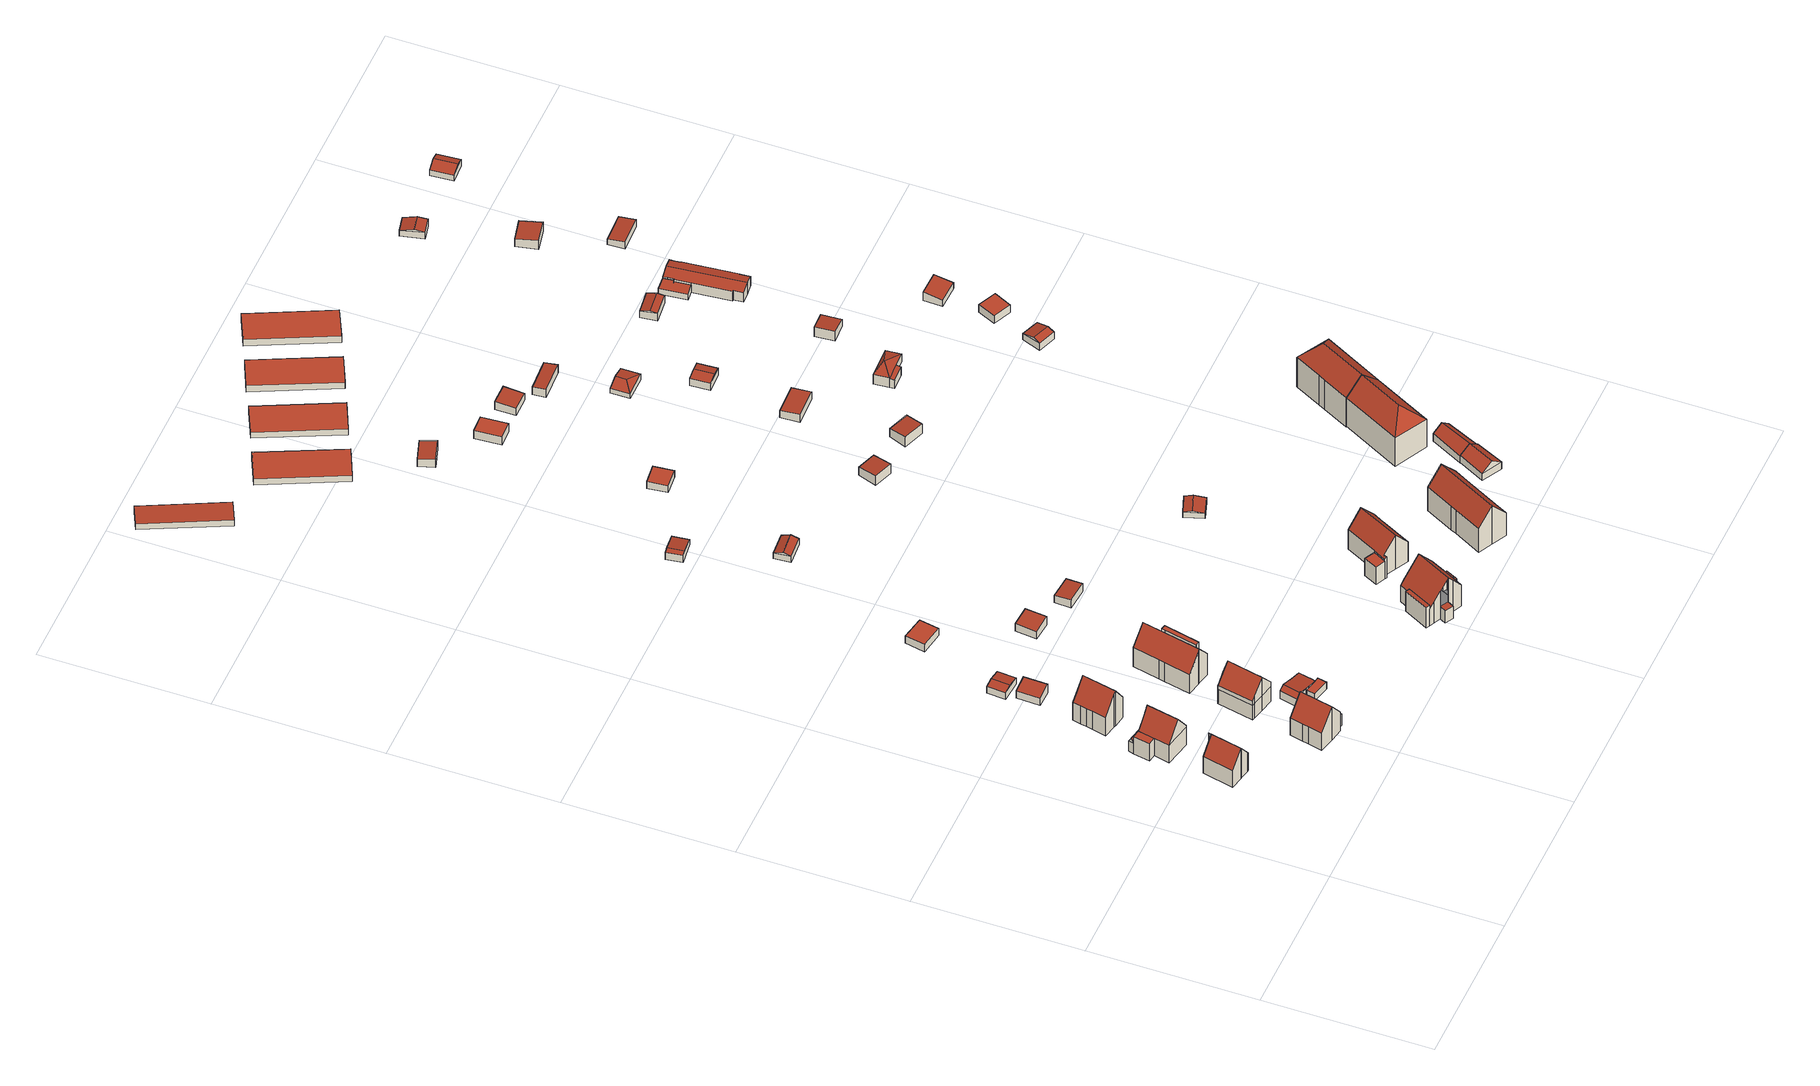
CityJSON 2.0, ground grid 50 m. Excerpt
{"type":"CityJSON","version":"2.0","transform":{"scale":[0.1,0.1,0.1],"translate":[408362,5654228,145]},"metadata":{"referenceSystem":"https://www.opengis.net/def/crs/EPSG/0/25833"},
"CityObjects":{
"building1":{"type":"Building","attributes":{"Dachtyp_tdc":"tdcGableRoof","Gemeindeschluessel":14612000,"Dachneigung":53.16,"QualitaetDacherkennung":75,"Geometrietyp2DReferenz":"3000","measuredHeight":11.4,"function":"31001_9998","roofType":"3100"},"geometry":[{"type":"Solid","lod":"2","boundaries":[[[[0,1,2,3]],[[1,4,5,2]],[[4,6,7,5]],[[6,8,9,7]],[[8,10,11,9]],[[10,12,13,11]],[[12,14,15,13]],[[14,16,17,15]],[[16,18,19,17]],[[18,20,21,19]],[[20,0,3,21]],[[16,14,12,10,8,6,4,1,0]],[[0,20,18,16]],[[3,2,5,7,9,11,13,15,17,19,21]]]],"semantics":{"surfaces":[{"type":"WallSurface"},{"type":"RoofSurface"},{"type":"GroundSurface"}],"values":[[0,0,0,0,0,0,0,0,0,0,0,1,1,2]]}}]},
"building2":{"type":"Building","attributes":{"Gemeindeschluessel":14612000,"Geometrietyp2DReferenz":"3000","function":"31001_9998","roofType":"9999"},"children":["building2-1","building2-2","building2-3"]},
"building2-1":{"type":"BuildingPart","attributes":{"Dachtyp_tdc":"tdcPolyFlatRoof","Dachneigung":0,"QualitaetDacherkennung":73,"Geometrietyp2DReferenz":"3000","measuredHeight":6.47,"roofType":"1000"},"parents":["building2"],"geometry":[{"type":"MultiSurface","lod":"2","boundaries":[[[22,23,24,25]],[[23,26,27,28,24]],[[29,26,23,22]],[[25,24,28,30]]],"semantics":{"surfaces":[{"type":"WallSurface"},{"type":"RoofSurface"},{"type":"GroundSurface"}],"values":[0,0,1,2]}}]},
"building2-2":{"type":"BuildingPart","attributes":{"Dachtyp_tdc":"tdcFreeFormRoof","Dachneigung":55.45,"QualitaetDacherkennung":20,"Geometrietyp2DReferenz":"3000","measuredHeight":5.14,"roofType":"5000"},"parents":["building2"],"geometry":[{"type":"MultiSurface","lod":"2","boundaries":[[[27,31,32,28]],[[31,33,34,32]],[[33,35,36,34]],[[37,35,33]],[[38,37,33,31]],[[38,31,27]],[[37,38,27,39,35]],[[28,32,34,36,30]]],"semantics":{"surfaces":[{"type":"WallSurface"},{"type":"RoofSurface"},{"type":"GroundSurface"}],"values":[0,0,0,1,1,0,1,2]}}]},
"building2-3":{"type":"BuildingPart","attributes":{"Dachtyp_tdc":"tdcGableRoof","Dachneigung":55.81,"QualitaetDacherkennung":71,"Geometrietyp2DReferenz":"3000","measuredHeight":12.69,"roofType":"3100"},"parents":["building2"],"geometry":[{"type":"MultiSurface","lod":"2","boundaries":[[[40,36,35]],[[40,41,42,36]],[[41,43,44,42]],[[43,45,46,44]],[[45,47,22,25,46]],[[47,45,48,49,50,51]],[[52,49,48,53]],[[41,52,53,43]],[[43,53,48,45]],[[40,50,49,52,41]],[[51,50,40]],[[25,30,36,42,44,46]]],"semantics":{"surfaces":[{"type":"WallSurface"},{"type":"RoofSurface"},{"type":"GroundSurface"}],"values":[0,0,0,0,0,1,1,0,0,0,0,2]}}]},
"building3":{"type":"Building","attributes":{"Gemeindeschluessel":14612000,"Geometrietyp2DReferenz":"3000","function":"31001_9998","roofType":"9999"},"children":["building3-1","building3-2"]},
"building3-1":{"type":"BuildingPart","attributes":{"Dachtyp_tdc":"tdcGableRoof","Dachneigung":52.22,"QualitaetDacherkennung":61,"Geometrietyp2DReferenz":"3000","measuredHeight":12.46,"roofType":"3100"},"parents":["building3"],"geometry":[{"type":"MultiSurface","lod":"2","boundaries":[[[54,55,56,57]],[[55,58,59,56]],[[58,60,61,59]],[[60,62,63,61]],[[62,64,63]],[[65,66,67,68,69]],[[66,70,71,67]],[[70,72,73,71]],[[72,74,75,73]],[[74,54,57,75]],[[70,66,65,62,60,58]],[[58,55,54,74,72,70]],[[57,56,59,61,63,68,67,71,73,75]]],"semantics":{"surfaces":[{"type":"WallSurface"},{"type":"RoofSurface"},{"type":"GroundSurface"}],"values":[0,0,0,0,0,0,0,0,0,0,1,1,2]}}]},
"building3-2":{"type":"BuildingPart","attributes":{"Dachtyp_tdc":"tdcPolyFlatRoof","Dachneigung":0,"QualitaetDacherkennung":56,"Geometrietyp2DReferenz":"3000","measuredHeight":4.29,"roofType":"1000"},"parents":["building3"],"geometry":[{"type":"MultiSurface","lod":"2","boundaries":[[[64,76,77,63]],[[76,78,79,77]],[[78,69,68,79]],[[69,78,76,64]],[[63,77,79,68]]],"semantics":{"surfaces":[{"type":"WallSurface"},{"type":"RoofSurface"},{"type":"GroundSurface"}],"values":[0,0,0,1,2]}}]},
"building4":{"type":"Building","attributes":{"Dachtyp_tdc":"tdcGableRoof","Gemeindeschluessel":14612000,"Dachneigung":54.8,"QualitaetDacherkennung":75,"Geometrietyp2DReferenz":"3000","measuredHeight":13.1,"function":"31001_9998","roofType":"3100"},"geometry":[{"type":"Solid","lod":"2","boundaries":[[[[80,81,82,83]],[[81,84,85,82]],[[84,86,87,85]],[[86,88,89,87]],[[88,90,91,89]],[[90,92,93,91]],[[92,94,95,93]],[[94,96,97,95]],[[96,98,99,97]],[[98,100,101,99]],[[100,102,103,101]],[[102,104,105,103]],[[104,80,83,105]],[[100,98,96,94,92,90,88,86,84,81]],[[81,80,104,102,100]],[[83,82,85,87,89,91,93,95,97,99,101,103,105]]]],"semantics":{"surfaces":[{"type":"WallSurface"},{"type":"RoofSurface"},{"type":"GroundSurface"}],"values":[[0,0,0,0,0,0,0,0,0,0,0,0,0,1,1,2]]}}]},
"building5":{"type":"Building","attributes":{"Dachtyp_tdc":"tdcPolyFlatRoof","Gemeindeschluessel":14612000,"Dachneigung":9.89,"QualitaetDacherkennung":87,"Geometrietyp2DReferenz":"3000","measuredHeight":3.48,"function":"31001_9998","roofType":"2100"},"geometry":[{"type":"Solid","lod":"2","boundaries":[[[[106,107,108,109]],[[107,110,111,108]],[[110,112,113,111]],[[112,106,109,113]],[[112,110,107,106]],[[109,108,111,113]]]],"semantics":{"surfaces":[{"type":"WallSurface"},{"type":"RoofSurface"},{"type":"GroundSurface"}],"values":[[0,0,0,0,1,2]]}}]},
"building6":{"type":"Building","attributes":{"Dachtyp_tdc":"tdcFreeFormRoof","Gemeindeschluessel":14612000,"Dachneigung":50.8,"QualitaetDacherkennung":67,"Geometrietyp2DReferenz":"3000","measuredHeight":12.26,"function":"31001_9998","roofType":"5000"},"geometry":[{"type":"Solid","lod":"2","boundaries":[[[[114,115,116,117]],[[117,116,118]],[[119,120,121]],[[121,120,122,123]],[[123,122,124,125]],[[125,124,126,127,128]],[[129,130,115,114]],[[131,132,133,130,129]],[[128,127,134,135]],[[135,134,136,137]],[[137,136,138,139]],[[139,138,140,141]],[[141,140,132,131]],[[142,143,144,145,146,147,148,149,150,151,152,153,154,155]],[[115,130,133,126,124,122,120,119,118,116]],[[139,141,143,142]],[[141,131,144,143]],[[131,129,145,144]],[[129,114,146,145]],[[114,117,147,146]],[[117,118,148,147]],[[118,119,149,148]],[[119,121,150,149]],[[121,123,151,150]],[[123,125,152,151]],[[125,128,153,152]],[[128,135,154,153]],[[135,137,155,154]],[[137,139,142,155]],[[132,140,138,136,134,127,126,133]]]],"semantics":{"surfaces":[{"type":"WallSurface"},{"type":"GroundSurface"},{"type":"RoofSurface"}],"values":[[0,0,0,0,0,0,0,0,0,0,0,0,0,1,2,0,0,0,0,0,0,0,0,0,0,0,0,0,0,2]]}}]},
"building7":{"type":"Building","attributes":{"Dachtyp_tdc":"tdcGableRoof","Gemeindeschluessel":14612000,"Dachneigung":10.01,"QualitaetDacherkennung":85,"Geometrietyp2DReferenz":"3000","measuredHeight":2.98,"function":"31001_9998","roofType":"3100"},"geometry":[{"type":"Solid","lod":"2","boundaries":[[[[156,157,158,159]],[[157,160,161,158]],[[160,162,163,161]],[[162,156,159,163]],[[160,157,164]],[[156,162,165]],[[157,156,165,164]],[[162,160,164,165]],[[159,158,161,163]]]],"semantics":{"surfaces":[{"type":"WallSurface"},{"type":"RoofSurface"},{"type":"GroundSurface"}],"values":[[0,0,0,0,0,0,1,1,2]]}}]},
"building8":{"type":"Building","attributes":{"Dachtyp_tdc":"tdcFreeFormRoof","Gemeindeschluessel":14612000,"Dachneigung":12.42,"QualitaetDacherkennung":47,"Geometrietyp2DReferenz":"3000","measuredHeight":3.88,"function":"31001_9998","roofType":"5000"},"geometry":[{"type":"Solid","lod":"2","boundaries":[[[[166,167,168,169]],[[167,170,171,168]],[[170,172,173,171]],[[172,174,175,173]],[[174,176,177,175]],[[176,178,179,177]],[[178,180,181,179]],[[180,182,183,181]],[[182,166,169,183]],[[184,185,167,166]],[[176,174,172,170,185,184,182,180,178]],[[170,167,185]],[[166,182,184]],[[169,168,171,173,175,177,179,181,183]]]],"semantics":{"surfaces":[{"type":"WallSurface"},{"type":"RoofSurface"},{"type":"GroundSurface"}],"values":[[0,0,0,0,0,0,0,0,0,1,1,0,0,2]]}}]},
"building9":{"type":"Building","attributes":{"Dachtyp_tdc":"tdcPolyFlatRoof","Gemeindeschluessel":14612000,"Dachneigung":0,"QualitaetDacherkennung":75,"Geometrietyp2DReferenz":"3000","measuredHeight":2.58,"function":"31001_9998","roofType":"1000"},"geometry":[{"type":"Solid","lod":"2","boundaries":[[[[186,187,188,189]],[[187,190,191,188]],[[190,192,193,191]],[[192,194,195,193]],[[194,196,197,195]],[[196,186,189,197]],[[196,194,192,190,187,186]],[[189,188,191,193,195,197]]]],"semantics":{"surfaces":[{"type":"WallSurface"},{"type":"RoofSurface"},{"type":"GroundSurface"}],"values":[[0,0,0,0,0,0,1,2]]}}]},
"building10":{"type":"Building","attributes":{"Gemeindeschluessel":14612000,"Geometrietyp2DReferenz":"3000","function":"31001_9998","roofType":"9999"},"children":["building10-1","building10-2"]},
"building10-1":{"type":"BuildingPart","attributes":{"Dachtyp_tdc":"tdcGableRoof","Dachneigung":51.03,"QualitaetDacherkennung":77,"Geometrietyp2DReferenz":"3000","measuredHeight":12.78,"roofType":"3100"},"parents":["building10"],"geometry":[{"type":"MultiSurface","lod":"2","boundaries":[[[198,199,200,201]],[[199,202,203,200]],[[202,204,205,203]],[[204,206,207,205]],[[206,208,209,207]],[[208,210,211,209]],[[212,213,214,215]],[[213,216,217,214]],[[216,218,219,217]],[[218,220,221,219]],[[220,222,223,221]],[[222,198,201,223]],[[218,216,213,212,210,208,206]],[[206,204,202,199,198,222,220,218]],[[201,200,203,205,207,209,211,215,214,217,219,221,223]]],"semantics":{"surfaces":[{"type":"WallSurface"},{"type":"RoofSurface"},{"type":"GroundSurface"}],"values":[0,0,0,0,0,0,0,0,0,0,0,0,1,1,2]}}]},
"building10-2":{"type":"BuildingPart","attributes":{"Dachtyp_tdc":"tdcPolyFlatRoof","Dachneigung":0,"QualitaetDacherkennung":28,"Geometrietyp2DReferenz":"3000","measuredHeight":9.3,"roofType":"1000"},"parents":["building10"],"geometry":[{"type":"MultiSurface","lod":"2","boundaries":[[[224,225,226,211,210]],[[225,227,228,226]],[[227,229,214,228]],[[229,230,212,215,214]],[[230,229,227,225,224]],[[211,226,228,214,215]]],"semantics":{"surfaces":[{"type":"WallSurface"},{"type":"RoofSurface"},{"type":"GroundSurface"}],"values":[0,0,0,0,1,2]}}]},
"building11":{"type":"Building","attributes":{"Dachtyp_tdc":"tdcPolyFlatRoof","Gemeindeschluessel":14612000,"Dachneigung":0,"QualitaetDacherkennung":87,"Geometrietyp2DReferenz":"3000","measuredHeight":2.69,"function":"31001_9998","roofType":"1000"},"geometry":[{"type":"Solid","lod":"2","boundaries":[[[[231,232,233,234]],[[232,235,236,233]],[[235,237,238,236]],[[237,231,234,238]],[[237,235,232,231]],[[234,233,236,238]]]],"semantics":{"surfaces":[{"type":"WallSurface"},{"type":"RoofSurface"},{"type":"GroundSurface"}],"values":[[0,0,0,0,1,2]]}}]},
"building12":{"type":"Building","attributes":{"Dachtyp_tdc":"tdcPolyFlatRoof","Gemeindeschluessel":14612000,"Dachneigung":5.08,"QualitaetDacherkennung":70,"Geometrietyp2DReferenz":"3000","measuredHeight":3.21,"function":"31001_9998","roofType":"2100"},"geometry":[{"type":"Solid","lod":"2","boundaries":[[[[239,240,241,242]],[[240,243,244,241]],[[243,245,246,244]],[[245,239,242,246]],[[245,243,240,239]],[[242,241,244,246]]]],"semantics":{"surfaces":[{"type":"WallSurface"},{"type":"RoofSurface"},{"type":"GroundSurface"}],"values":[[0,0,0,0,1,2]]}}]},
"building13":{"type":"Building","attributes":{"Dachtyp_tdc":"tdcPolyFlatRoof","Gemeindeschluessel":14612000,"Dachneigung":5.91,"QualitaetDacherkennung":81,"Geometrietyp2DReferenz":"3000","measuredHeight":3.12,"function":"31001_9998","roofType":"2100"},"geometry":[{"type":"Solid","lod":"2","boundaries":[[[[247,248,249,250]],[[248,251,252,249]],[[251,253,254,252]],[[253,247,250,254]],[[253,251,248,247]],[[250,249,252,254]]]],"semantics":{"surfaces":[{"type":"WallSurface"},{"type":"RoofSurface"},{"type":"GroundSurface"}],"values":[[0,0,0,0,1,2]]}}]},
"building14":{"type":"Building","attributes":{"Gemeindeschluessel":14612000,"Geometrietyp2DReferenz":"3000","function":"31001_9998","roofType":"9999"},"children":["building14-1","building14-2","building14-3","building14-4"]},
"building14-1":{"type":"BuildingPart","attributes":{"Dachtyp_tdc":"tdcGableRoof","Dachneigung":49.79,"QualitaetDacherkennung":62,"Geometrietyp2DReferenz":"3000","measuredHeight":13.65,"roofType":"3100"},"parents":["building14"],"geometry":[{"type":"MultiSurface","lod":"2","boundaries":[[[255,256,257,258,259,260,261,262,263]],[[264,265,266,267,268,269,270,271,272,273,274,275,276,277]],[[260,259,264,278]],[[259,258,265,264]],[[258,257,266,265]],[[257,256,267,266]],[[256,255,279,268,267]],[[280,269,281]],[[280,282,270,269]],[[282,283,271,270]],[[284,285,273,272]],[[285,286,274,273]],[[286,263,275,274]],[[263,262,276,275]],[[262,261,287,277,276]],[[263,286,285,284,283,282,280,255]]],"semantics":{"surfaces":[{"type":"RoofSurface"},{"type":"GroundSurface"},{"type":"WallSurface"}],"values":[0,1,2,2,2,2,2,2,2,2,2,2,2,2,2,0]}}]},
"building14-2":{"type":"BuildingPart","attributes":{"Dachtyp_tdc":"tdcFreeFormRoof","Dachneigung":56.9,"QualitaetDacherkennung":8,"Geometrietyp2DReferenz":"3000","measuredHeight":7.83,"roofType":"5000"},"parents":["building14"],"geometry":[{"type":"MultiSurface","lod":"2","boundaries":[[[288,289,290,291]],[[289,292,293,290]],[[292,278,264,293]],[[287,288,291,277]],[[294,278,292]],[[292,289,288,295,294]],[[295,288,287]],[[294,295,287,278]],[[291,290,293,264,277]]],"semantics":{"surfaces":[{"type":"WallSurface"},{"type":"RoofSurface"},{"type":"GroundSurface"}],"values":[0,0,0,0,1,1,1,1,2]}}]},
"building14-3":{"type":"BuildingPart","attributes":{"Dachtyp_tdc":"tdcPolyFlatRoof","Dachneigung":5.19,"QualitaetDacherkennung":35,"Geometrietyp2DReferenz":"3000","measuredHeight":4.73,"roofType":"2100"},"parents":["building14"],"geometry":[{"type":"MultiSurface","lod":"2","boundaries":[[[296,279,268,267]],[[279,297,298,268]],[[297,299,300,298]],[[299,301,302,300]],[[301,281,269,302]],[[301,299,297,279,296,279,281]],[[269,268,267,268,298,300,302]]],"semantics":{"surfaces":[{"type":"WallSurface"},{"type":"RoofSurface"},{"type":"GroundSurface"}],"values":[0,0,0,0,0,1,2]}}]},
"building14-4":{"type":"BuildingPart","attributes":{"Dachtyp_tdc":"tdcPolyFlatRoof","Dachneigung":3.97,"QualitaetDacherkennung":47,"Geometrietyp2DReferenz":"3000","measuredHeight":7.59,"roofType":"2100"},"parents":["building14"],"geometry":[{"type":"MultiSurface","lod":"2","boundaries":[[[303,304,284,272,305]],[[306,307,308,271,283]],[[307,303,305,308]],[[307,306,304,303]],[[305,272,271,308]]],"semantics":{"surfaces":[{"type":"WallSurface"},{"type":"RoofSurface"},{"type":"GroundSurface"}],"values":[0,0,0,1,2]}}]},
"building15":{"type":"Building","attributes":{"Dachtyp_tdc":"tdcGableRoof","Gemeindeschluessel":14612000,"Dachneigung":10,"QualitaetDacherkennung":83,"Geometrietyp2DReferenz":"3000","measuredHeight":2.78,"function":"31001_9998","roofType":"3100"},"geometry":[{"type":"Solid","lod":"2","boundaries":[[[[309,310,311,312]],[[310,313,314,311]],[[313,315,316,314]],[[315,309,312,316]],[[313,310,317]],[[309,315,318]],[[310,309,318,317]],[[315,313,317,318]],[[312,311,314,316]]]],"semantics":{"surfaces":[{"type":"WallSurface"},{"type":"RoofSurface"},{"type":"GroundSurface"}],"values":[[0,0,0,0,0,0,1,1,2]]}}]},
"building16":{"type":"Building","attributes":{"Dachtyp_tdc":"tdcGableRoof","Gemeindeschluessel":14612000,"Dachneigung":18.9,"QualitaetDacherkennung":90,"Geometrietyp2DReferenz":"3000","measuredHeight":3.04,"function":"31001_9998","roofType":"3100"},"geometry":[{"type":"Solid","lod":"2","boundaries":[[[[319,320,321,322]],[[320,323,324,321]],[[323,325,326,324]],[[325,319,322,326]],[[323,320,327]],[[319,325,328]],[[320,319,328,327]],[[325,323,327,328]],[[322,321,324,326]]]],"semantics":{"surfaces":[{"type":"WallSurface"},{"type":"RoofSurface"},{"type":"GroundSurface"}],"values":[[0,0,0,0,0,0,1,1,2]]}}]},
"building17":{"type":"Building","attributes":{"Dachtyp_tdc":"tdcPolyFlatRoof","Gemeindeschluessel":14612000,"Dachneigung":2.76,"QualitaetDacherkennung":90,"Geometrietyp2DReferenz":"3000","measuredHeight":2.41,"function":"31001_2463","roofType":"2100"},"geometry":[{"type":"Solid","lod":"2","boundaries":[[[[329,330,331,332]],[[330,333,334,331]],[[333,335,336,334]],[[335,329,332,336]],[[335,333,330,329]],[[332,331,334,336]]]],"semantics":{"surfaces":[{"type":"WallSurface"},{"type":"RoofSurface"},{"type":"GroundSurface"}],"values":[[0,0,0,0,1,2]]}}]},
"building18":{"type":"Building","attributes":{"Gemeindeschluessel":14612000,"Geometrietyp2DReferenz":"3000","function":"31001_9998","roofType":"9999"},"children":["building18-1","building18-2"]},
"building18-1":{"type":"BuildingPart","attributes":{"Dachtyp_tdc":"tdcPolyFlatRoof","Dachneigung":0,"QualitaetDacherkennung":60,"Geometrietyp2DReferenz":"3000","measuredHeight":6.54,"roofType":"1000"},"parents":["building18"],"geometry":[{"type":"MultiSurface","lod":"2","boundaries":[[[337,338,339,340]],[[338,341,342,339]],[[343,344,345,346]],[[344,337,340,345]],[[344,343,341,338,337]],[[340,339,342,346,345]]],"semantics":{"surfaces":[{"type":"WallSurface"},{"type":"RoofSurface"},{"type":"GroundSurface"}],"values":[0,0,0,0,1,2]}}]},
"building18-2":{"type":"BuildingPart","attributes":{"Dachtyp_tdc":"tdcFreeFormRoof","Dachneigung":49.88,"QualitaetDacherkennung":65,"Geometrietyp2DReferenz":"3000","measuredHeight":12.6,"roofType":"5000"},"parents":["building18"],"geometry":[{"type":"MultiSurface","lod":"2","boundaries":[[[347,348,349,350]],[[351,347,350,352]],[[348,353,354,349]],[[353,355,356,354]],[[355,357,358,356]],[[357,359,343,346,358]],[[360,361,362,342,341]],[[361,363,364,362]],[[363,365,366,364]],[[365,367,368,366]],[[367,351,352,368]],[[363,361,360,359,357,355,353]],[[353,348,347,351,367,365,363]],[[352,350,349,354,356,358,346,342,362,364,366,368]]],"semantics":{"surfaces":[{"type":"WallSurface"},{"type":"RoofSurface"},{"type":"GroundSurface"}],"values":[0,0,0,0,0,0,0,0,0,0,0,1,1,2]}}]},
"building19":{"type":"Building","attributes":{"Dachtyp_tdc":"tdcGableRoof","Gemeindeschluessel":14612000,"Dachneigung":12.67,"QualitaetDacherkennung":88,"Geometrietyp2DReferenz":"3000","measuredHeight":2.61,"function":"31001_9998","roofType":"3100"},"geometry":[{"type":"Solid","lod":"2","boundaries":[[[[369,370,371,372]],[[370,373,374,371]],[[373,375,376,374]],[[375,369,372,376]],[[373,370,377]],[[369,375,378]],[[370,369,378,377]],[[375,373,377,378]],[[372,371,374,376]]]],"semantics":{"surfaces":[{"type":"WallSurface"},{"type":"RoofSurface"},{"type":"GroundSurface"}],"values":[[0,0,0,0,0,0,1,1,2]]}}]},
"building20":{"type":"Building","attributes":{"Dachtyp_tdc":"tdcPolyFlatRoof","Gemeindeschluessel":14612000,"Dachneigung":0,"QualitaetDacherkennung":93,"Geometrietyp2DReferenz":"3000","measuredHeight":2.3,"function":"31001_2463","roofType":"1000"},"geometry":[{"type":"Solid","lod":"2","boundaries":[[[[379,380,381,382]],[[380,383,384,381]],[[383,385,386,384]],[[385,379,382,386]],[[385,383,380,379]],[[382,381,384,386]]]],"semantics":{"surfaces":[{"type":"WallSurface"},{"type":"RoofSurface"},{"type":"GroundSurface"}],"values":[[0,0,0,0,1,2]]}}]},
"building21":{"type":"Building","attributes":{"Dachtyp_tdc":"tdcPolyFlatRoof","Gemeindeschluessel":14612000,"Dachneigung":0,"QualitaetDacherkennung":71,"Geometrietyp2DReferenz":"3000","measuredHeight":2.52,"function":"31001_9998","roofType":"1000"},"geometry":[{"type":"Solid","lod":"2","boundaries":[[[[387,388,389,390]],[[388,391,392,389]],[[391,393,394,392]],[[393,387,390,394]],[[393,391,388,387]],[[390,389,392,394]]]],"semantics":{"surfaces":[{"type":"WallSurface"},{"type":"RoofSurface"},{"type":"GroundSurface"}],"values":[[0,0,0,0,1,2]]}}]},
"building22":{"type":"Building","attributes":{"Dachtyp_tdc":"tdcGableRoof","Gemeindeschluessel":14612000,"Dachneigung":50.13,"QualitaetDacherkennung":70,"Geometrietyp2DReferenz":"3000","measuredHeight":14.34,"function":"31001_9998","roofType":"3100"},"geometry":[{"type":"Solid","lod":"2","boundaries":[[[[395,396,397,398]],[[396,399,400,397]],[[399,401,402,400]],[[401,403,404,402]],[[403,405,406,404]],[[405,407,408,406]],[[407,409,410,408]],[[409,411,412,410]],[[411,413,414,412]],[[413,415,416,414]],[[415,417,418,416]],[[417,395,398,418]],[[413,411,409,407,405,403]],[[403,401,399,396,395,417,415,413]],[[398,397,400,402,404,406,408,410,412,414,416,418]]]],"semantics":{"surfaces":[{"type":"WallSurface"},{"type":"RoofSurface"},{"type":"GroundSurface"}],"values":[[0,0,0,0,0,0,0,0,0,0,0,0,1,1,2]]}}]},
"building23":{"type":"Building","attributes":{"Dachtyp_tdc":"tdcPolyFlatRoof","Gemeindeschluessel":14612000,"Dachneigung":6.12,"QualitaetDacherkennung":84,"Geometrietyp2DReferenz":"3000","measuredHeight":3.66,"function":"31001_9998","roofType":"2100"},"geometry":[{"type":"Solid","lod":"2","boundaries":[[[[419,420,421,422]],[[420,423,424,421]],[[423,425,426,424]],[[425,419,422,426]],[[425,423,420,419]],[[422,421,424,426]]]],"semantics":{"surfaces":[{"type":"WallSurface"},{"type":"RoofSurface"},{"type":"GroundSurface"}],"values":[[0,0,0,0,1,2]]}}]},
"building24":{"type":"Building","attributes":{"Dachtyp_tdc":"tdcPolyFlatRoof","Gemeindeschluessel":14612000,"Dachneigung":4.82,"QualitaetDacherkennung":71,"Geometrietyp2DReferenz":"3000","measuredHeight":3.16,"function":"31001_9998","roofType":"2100"},"geometry":[{"type":"Solid","lod":"2","boundaries":[[[[427,428,429,430]],[[428,431,432,429]],[[431,433,434,432]],[[433,427,430,434]],[[433,431,428,427]],[[430,429,432,434]]]],"semantics":{"surfaces":[{"type":"WallSurface"},{"type":"RoofSurface"},{"type":"GroundSurface"}],"values":[[0,0,0,0,1,2]]}}]},
"building25":{"type":"Building","attributes":{"Dachtyp_tdc":"tdcPolyFlatRoof","Gemeindeschluessel":14612000,"Dachneigung":0,"QualitaetDacherkennung":63,"Geometrietyp2DReferenz":"3000","measuredHeight":2.98,"function":"31001_9998","roofType":"1000"},"geometry":[{"type":"Solid","lod":"2","boundaries":[[[[435,436,437,438]],[[436,439,440,437]],[[439,441,442,440]],[[441,435,438,442]],[[441,439,436,435]],[[438,437,440,442]]]],"semantics":{"surfaces":[{"type":"WallSurface"},{"type":"RoofSurface"},{"type":"GroundSurface"}],"values":[[0,0,0,0,1,2]]}}]},
"building26":{"type":"Building","attributes":{"Dachtyp_tdc":"tdcPolyFlatRoof","Gemeindeschluessel":14612000,"Dachneigung":0,"QualitaetDacherkennung":91,"Geometrietyp2DReferenz":"3000","measuredHeight":2.28,"function":"31001_2463","roofType":"1000"},"geometry":[{"type":"Solid","lod":"2","boundaries":[[[[443,444,445,446]],[[444,447,448,445]],[[447,449,450,448]],[[449,443,446,450]],[[449,447,444,443]],[[446,445,448,450]]]],"semantics":{"surfaces":[{"type":"WallSurface"},{"type":"RoofSurface"},{"type":"GroundSurface"}],"values":[[0,0,0,0,1,2]]}}]},
"building27":{"type":"Building","attributes":{"Dachtyp_tdc":"tdcGableRoof","Gemeindeschluessel":14612000,"Dachneigung":35.02,"QualitaetDacherkennung":83,"Geometrietyp2DReferenz":"3000","measuredHeight":4.98,"function":"31001_9998","roofType":"3100"},"geometry":[{"type":"Solid","lod":"2","boundaries":[[[[451,452,453,454]],[[452,455,456,453]],[[455,457,458,456]],[[457,451,454,458]],[[455,452,459]],[[451,457,460]],[[452,451,460,459]],[[457,455,459,460]],[[454,453,456,458]]]],"semantics":{"surfaces":[{"type":"WallSurface"},{"type":"RoofSurface"},{"type":"GroundSurface"}],"values":[[0,0,0,0,0,0,1,1,2]]}}]},
"building28":{"type":"Building","attributes":{"Dachtyp_tdc":"tdcPolyFlatRoof","Gemeindeschluessel":14612000,"Dachneigung":5.24,"QualitaetDacherkennung":83,"Geometrietyp2DReferenz":"3000","measuredHeight":3.58,"function":"31001_9998","roofType":"2100"},"geometry":[{"type":"Solid","lod":"2","boundaries":[[[[461,462,463,464]],[[462,465,466,463]],[[465,467,468,466]],[[467,461,464,468]],[[467,465,462,461]],[[464,463,466,468]]]],"semantics":{"surfaces":[{"type":"WallSurface"},{"type":"RoofSurface"},{"type":"GroundSurface"}],"values":[[0,0,0,0,1,2]]}}]},
"building29":{"type":"Building","attributes":{"Dachtyp_tdc":"tdcPolyFlatRoof","Gemeindeschluessel":14612000,"Dachneigung":4.12,"QualitaetDacherkennung":96,"Geometrietyp2DReferenz":"3000","measuredHeight":3.04,"function":"31001_9998","roofType":"2100"},"geometry":[{"type":"Solid","lod":"2","boundaries":[[[[469,470,471,472]],[[470,473,474,471]],[[473,475,476,474]],[[475,469,472,476]],[[475,473,470,469]],[[472,471,474,476]]]],"semantics":{"surfaces":[{"type":"WallSurface"},{"type":"RoofSurface"},{"type":"GroundSurface"}],"values":[[0,0,0,0,1,2]]}}]},
"building30":{"type":"Building","attributes":{"Dachtyp_tdc":"tdcGableRoof","Gemeindeschluessel":14612000,"Dachneigung":38.66,"QualitaetDacherkennung":86,"Geometrietyp2DReferenz":"3000","measuredHeight":5.08,"function":"31001_9998","roofType":"3100"},"geometry":[{"type":"Solid","lod":"2","boundaries":[[[[477,478,479,480]],[[478,481,482,479]],[[481,483,484,482]],[[483,477,480,484]],[[481,478,485]],[[477,483,486]],[[478,477,486,485]],[[483,481,485,486]],[[480,479,482,484]]]],"semantics":{"surfaces":[{"type":"WallSurface"},{"type":"RoofSurface"},{"type":"GroundSurface"}],"values":[[0,0,0,0,0,0,1,1,2]]}}]},
"building31":{"type":"Building","attributes":{"Dachtyp_tdc":"tdcPolyFlatRoof","Gemeindeschluessel":14612000,"Dachneigung":2.79,"QualitaetDacherkennung":57,"Geometrietyp2DReferenz":"3000","measuredHeight":2.95,"function":"31001_9998","roofType":"2100"},"geometry":[{"type":"Solid","lod":"2","boundaries":[[[[487,488,489,490]],[[488,491,492,489]],[[491,493,494,492]],[[493,487,490,494]],[[493,491,488,487]],[[490,489,492,494]]]],"semantics":{"surfaces":[{"type":"WallSurface"},{"type":"RoofSurface"},{"type":"GroundSurface"}],"values":[[0,0,0,0,1,2]]}}]},
"building32":{"type":"Building","attributes":{"Dachtyp_tdc":"tdcHipAndGableRoof","Gemeindeschluessel":14612000,"Dachneigung":44.84,"QualitaetDacherkennung":66,"Geometrietyp2DReferenz":"3000","measuredHeight":15.98,"function":"31001_9998","roofType":"5000"},"geometry":[{"type":"Solid","lod":"2","boundaries":[[[[495,496,497,498]],[[496,499,500,497]],[[499,501,502,500]],[[501,495,498,502]],[[499,496,503]],[[495,501,504]],[[496,495,504,503]],[[501,499,503,504]],[[498,497,500,502]]]],"semantics":{"surfaces":[{"type":"WallSurface"},{"type":"RoofSurface"},{"type":"GroundSurface"}],"values":[[0,0,0,0,1,0,1,1,2]]}}]},
"building33":{"type":"Building","attributes":{"Dachtyp_tdc":"tdcPolyFlatRoof","Gemeindeschluessel":14612000,"Dachneigung":0,"QualitaetDacherkennung":92,"Geometrietyp2DReferenz":"3000","measuredHeight":2.32,"function":"31001_2463","roofType":"1000"},"geometry":[{"type":"Solid","lod":"2","boundaries":[[[[505,506,507,508]],[[506,509,510,507]],[[509,511,512,510]],[[511,505,508,512]],[[511,509,506,505]],[[508,507,510,512]]]],"semantics":{"surfaces":[{"type":"WallSurface"},{"type":"RoofSurface"},{"type":"GroundSurface"}],"values":[[0,0,0,0,1,2]]}}]},
"building34":{"type":"Building","attributes":{"Dachtyp_tdc":"tdcHipAndGableRoof","Gemeindeschluessel":14612000,"Dachneigung":17.84,"QualitaetDacherkennung":71,"Geometrietyp2DReferenz":"3000","measuredHeight":2.95,"function":"31001_9998","roofType":"5000"},"geometry":[{"type":"Solid","lod":"2","boundaries":[[[[513,514,515,516]],[[514,517,518,515]],[[517,519,520,518]],[[519,513,516,520]],[[517,514,521]],[[513,519,522]],[[514,513,522,521]],[[519,517,521,522]],[[516,515,518,520]]]],"semantics":{"surfaces":[{"type":"WallSurface"},{"type":"RoofSurface"},{"type":"GroundSurface"}],"values":[[0,0,0,0,1,0,1,1,2]]}}]},
"building35":{"type":"Building","attributes":{"Dachtyp_tdc":"tdcPolyFlatRoof","Gemeindeschluessel":14612000,"Dachneigung":3.62,"QualitaetDacherkennung":86,"Geometrietyp2DReferenz":"3000","measuredHeight":3,"function":"31001_9998","roofType":"2100"},"geometry":[{"type":"Solid","lod":"2","boundaries":[[[[523,524,525,526]],[[524,527,528,525]],[[527,529,530,528]],[[529,523,526,530]],[[529,527,524,523]],[[526,525,528,530]]]],"semantics":{"surfaces":[{"type":"WallSurface"},{"type":"RoofSurface"},{"type":"GroundSurface"}],"values":[[0,0,0,0,1,2]]}}]},
"building36":{"type":"Building","attributes":{"Dachtyp_tdc":"tdcGableRoof","Gemeindeschluessel":14612000,"Dachneigung":11.78,"QualitaetDacherkennung":94,"Geometrietyp2DReferenz":"3000","measuredHeight":3.24,"function":"31001_9998","roofType":"3100"},"geometry":[{"type":"Solid","lod":"2","boundaries":[[[[531,532,533,534]],[[532,535,536,533]],[[535,537,538,536]],[[537,531,534,538]],[[535,532,539]],[[531,537,540]],[[532,531,540,539]],[[537,535,539,540]],[[534,533,536,538]]]],"semantics":{"surfaces":[{"type":"WallSurface"},{"type":"RoofSurface"},{"type":"GroundSurface"}],"values":[[0,0,0,0,0,0,1,1,2]]}}]},
"building37":{"type":"Building","attributes":{"Dachtyp_tdc":"tdcFreeFormRoof","Gemeindeschluessel":14612000,"Dachneigung":44.67,"QualitaetDacherkennung":68,"Geometrietyp2DReferenz":"3000","measuredHeight":16.34,"function":"31001_9998","roofType":"5000"},"geometry":[{"type":"Solid","lod":"2","boundaries":[[[[501,541,542,543]],[[541,544,545,542]],[[544,546,547,545]],[[546,548,549,547]],[[548,550,551,549]],[[550,495,552,551]],[[553,554,548]],[[553,548,546,544,541,501,504]],[[550,554,553,504,495]],[[501,495,504]],[[550,548,554]],[[543,542,545,547,549,551,552]],[[495,501,543,552]]]],"semantics":{"surfaces":[{"type":"WallSurface"},{"type":"RoofSurface"},{"type":"GroundSurface"}],"values":[[0,0,0,0,0,0,1,1,1,0,0,2,0]]}}]},
"building38":{"type":"Building","attributes":{"Gemeindeschluessel":14612000,"Geometrietyp2DReferenz":"3000","function":"31001_9998","roofType":"9999"},"children":["building38-1","building38-2"]},
"building38-1":{"type":"BuildingPart","attributes":{"Dachtyp_tdc":"tdcPolyFlatRoof","Dachneigung":17.41,"QualitaetDacherkennung":67,"Geometrietyp2DReferenz":"3000","measuredHeight":3.39,"roofType":"2100"},"parents":["building38"],"geometry":[{"type":"MultiSurface","lod":"2","boundaries":[[[555,556,557,558]],[[559,560,561,562,563]],[[560,555,558,561]],[[560,559,564,556,555]],[[558,557,562,561]]],"semantics":{"surfaces":[{"type":"WallSurface"},{"type":"RoofSurface"},{"type":"GroundSurface"}],"values":[0,0,0,1,2]}}]},
"building38-2":{"type":"BuildingPart","attributes":{"Dachtyp_tdc":"tdcHipRoof","Dachneigung":22.6,"QualitaetDacherkennung":51,"Geometrietyp2DReferenz":"3000","measuredHeight":4.49,"roofType":"3200"},"parents":["building38"],"geometry":[{"type":"MultiSurface","lod":"2","boundaries":[[[565,566,567,568]],[[566,569,570,567]],[[569,563,562,570]],[[571,565,568,557,556]],[[566,565,572]],[[571,564,563,569,573]],[[565,571,573,572]],[[569,566,572,573]],[[568,567,570,562,557]]],"semantics":{"surfaces":[{"type":"WallSurface"},{"type":"RoofSurface"},{"type":"GroundSurface"}],"values":[0,0,0,0,1,1,1,1,2]}}]},
"building39":{"type":"Building","attributes":{"Dachtyp_tdc":"tdcPolyFlatRoof","Gemeindeschluessel":14612000,"Dachneigung":0,"QualitaetDacherkennung":92,"Geometrietyp2DReferenz":"3000","measuredHeight":2.32,"function":"31001_2463","roofType":"1000"},"geometry":[{"type":"Solid","lod":"2","boundaries":[[[[574,575,576,577]],[[575,578,579,576]],[[578,580,581,579]],[[580,574,577,581]],[[580,578,575,574]],[[577,576,579,581]]]],"semantics":{"surfaces":[{"type":"WallSurface"},{"type":"RoofSurface"},{"type":"GroundSurface"}],"values":[[0,0,0,0,1,2]]}}]},
"building40":{"type":"Building","attributes":{"Dachtyp_tdc":"tdcPolyFlatRoof","Gemeindeschluessel":14612000,"Dachneigung":8.8,"QualitaetDacherkennung":78,"Geometrietyp2DReferenz":"3000","measuredHeight":3.58,"function":"31001_9998","roofType":"2100"},"geometry":[{"type":"Solid","lod":"2","boundaries":[[[[582,583,584,585]],[[583,586,587,584]],[[586,588,589,587]],[[588,582,585,589]],[[588,586,583,582]],[[585,584,587,589]]]],"semantics":{"surfaces":[{"type":"WallSurface"},{"type":"RoofSurface"},{"type":"GroundSurface"}],"values":[[0,0,0,0,1,2]]}}]},
"building41":{"type":"Building","attributes":{"Dachtyp_tdc":"tdcGableRoof","Gemeindeschluessel":14612000,"Dachneigung":14.78,"QualitaetDacherkennung":80,"Geometrietyp2DReferenz":"3000","measuredHeight":3.22,"function":"31001_9998","roofType":"3100"},"geometry":[{"type":"Solid","lod":"2","boundaries":[[[[590,591,592,593]],[[591,594,595,592]],[[594,596,597,595]],[[596,590,593,597]],[[594,591,598]],[[590,596,599]],[[591,590,599,598]],[[596,594,598,599]],[[593,592,595,597]]]],"semantics":{"surfaces":[{"type":"WallSurface"},{"type":"RoofSurface"},{"type":"GroundSurface"}],"values":[[0,0,0,0,0,0,1,1,2]]}}]},
"building42":{"type":"Building","attributes":{"Dachtyp_tdc":"tdcGableRoof","Gemeindeschluessel":14612000,"Dachneigung":16.05,"QualitaetDacherkennung":78,"Geometrietyp2DReferenz":"3000","measuredHeight":3.18,"function":"31001_9998","roofType":"3100"},"geometry":[{"type":"Solid","lod":"2","boundaries":[[[[600,601,602,603]],[[601,604,605,602]],[[604,606,607,605]],[[606,600,603,607]],[[604,601,608]],[[600,606,609]],[[601,600,609,608]],[[606,604,608,609]],[[603,602,605,607]]]],"semantics":{"surfaces":[{"type":"WallSurface"},{"type":"RoofSurface"},{"type":"GroundSurface"}],"values":[[0,0,0,0,0,0,1,1,2]]}}]},
"building43":{"type":"Building","attributes":{"Dachtyp_tdc":"tdcPolyFlatRoof","Gemeindeschluessel":14612000,"Dachneigung":0,"QualitaetDacherkennung":78,"Geometrietyp2DReferenz":"3000","measuredHeight":2.78,"function":"31001_9998","roofType":"1000"},"geometry":[{"type":"Solid","lod":"2","boundaries":[[[[610,611,612,613]],[[611,614,615,612]],[[614,616,617,615]],[[616,610,613,617]],[[616,614,611,610]],[[613,612,615,617]]]],"semantics":{"surfaces":[{"type":"WallSurface"},{"type":"RoofSurface"},{"type":"GroundSurface"}],"values":[[0,0,0,0,1,2]]}}]},
"building44":{"type":"Building","attributes":{"Dachtyp_tdc":"tdcPolyFlatRoof","Gemeindeschluessel":14612000,"Dachneigung":13.52,"QualitaetDacherkennung":86,"Geometrietyp2DReferenz":"3000","measuredHeight":2.92,"function":"31001_9998","roofType":"2100"},"geometry":[{"type":"Solid","lod":"2","boundaries":[[[[618,619,620,621]],[[619,622,623,620]],[[622,624,625,623]],[[624,626,627,625]],[[626,628,629,627]],[[628,630,631,629]],[[630,618,621,631]],[[630,628,626,624,622,619,618]],[[621,620,623,625,627,629,631]]]],"semantics":{"surfaces":[{"type":"WallSurface"},{"type":"RoofSurface"},{"type":"GroundSurface"}],"values":[[0,0,0,0,0,0,0,1,2]]}}]},
"building45":{"type":"Building","attributes":{"Gemeindeschluessel":14612000,"Geometrietyp2DReferenz":"3000","function":"31001_9998","roofType":"9999"},"children":["building45-1","building45-2"]},
"building45-1":{"type":"BuildingPart","attributes":{"Dachtyp_tdc":"tdcPolyFlatRoof","Dachneigung":0,"QualitaetDacherkennung":0,"Geometrietyp2DReferenz":"3000","measuredHeight":3.19,"roofType":"9999"},"parents":["building45"],"geometry":[{"type":"MultiSurface","lod":"2","boundaries":[[[632,633,634,635]],[[635,634,636,637]],[[634,633,638,636]],[[633,632,639,638]],[[637,636,638,639]],[[637,639,632,635]]],"semantics":{"surfaces":[{"type":"RoofSurface"},{"type":"WallSurface"},{"type":"GroundSurface"},{"type":"ClosureSurface","isClosure":"1","QuelleClosure":"LoD1Solid"}],"values":[0,1,1,1,2,3]}}]},
"building45-2":{"type":"BuildingPart","attributes":{"Dachtyp_tdc":"tdcGableRoof","Dachneigung":11.3,"QualitaetDacherkennung":83,"Geometrietyp2DReferenz":"3000","measuredHeight":4.17,"roofType":"3100"},"parents":["building45"],"geometry":[{"type":"MultiSurface","lod":"2","boundaries":[[[640,641,642,643]],[[641,644,645,642]],[[644,646,647,645]],[[646,648,649,647]],[[648,650,651,649]],[[650,652,653,651]],[[652,654,655,653]],[[654,656,657,655]],[[656,658,637,657]],[[658,635,637]],[[659,639,632]],[[659,660,661,639]],[[660,662,663,661]],[[662,664,665,663]],[[664,666,667,665]],[[666,668,669,667]],[[668,640,643,669]],[[664,662,660,659,658,656,654,652]],[[652,650,648,646,644,641,640,668,666,664]],[[643,642,645,647,649,651,653,655,657,637,639,661,663,665,667,669]]],"semantics":{"surfaces":[{"type":"WallSurface"},{"type":"RoofSurface"},{"type":"GroundSurface"}],"values":[0,0,0,0,0,0,0,0,0,0,0,0,0,0,0,0,0,1,1,2]}}]},
"building46":{"type":"Building","attributes":{"Dachtyp_tdc":"tdcPolyFlatRoof","Gemeindeschluessel":14612000,"Dachneigung":9.41,"QualitaetDacherkennung":85,"Geometrietyp2DReferenz":"3000","measuredHeight":3.17,"function":"31001_9998","roofType":"2100"},"geometry":[{"type":"Solid","lod":"2","boundaries":[[[[670,671,672,673]],[[671,674,675,672]],[[674,676,677,675]],[[676,670,673,677]],[[676,674,671,670]],[[673,672,675,677]]]],"semantics":{"surfaces":[{"type":"WallSurface"},{"type":"RoofSurface"},{"type":"GroundSurface"}],"values":[[0,0,0,0,1,2]]}}]},
"building47":{"type":"Building","attributes":{"Dachtyp_tdc":"tdcPolyFlatRoof","Gemeindeschluessel":14612000,"Dachneigung":4.14,"QualitaetDacherkennung":70,"Geometrietyp2DReferenz":"3000","measuredHeight":3.3,"function":"31001_9998","roofType":"2100"},"geometry":[{"type":"Solid","lod":"2","boundaries":[[[[678,679,680,681]],[[679,682,683,680]],[[682,684,685,683]],[[684,678,681,685]],[[684,682,679,678]],[[681,680,683,685]]]],"semantics":{"surfaces":[{"type":"WallSurface"},{"type":"RoofSurface"},{"type":"GroundSurface"}],"values":[[0,0,0,0,1,2]]}}]},
"building48":{"type":"Building","attributes":{"Dachtyp_tdc":"tdcGableRoof","Gemeindeschluessel":14612000,"Dachneigung":14.76,"QualitaetDacherkennung":73,"Geometrietyp2DReferenz":"3000","measuredHeight":3.12,"function":"31001_9998","roofType":"3100"},"geometry":[{"type":"Solid","lod":"2","boundaries":[[[[686,687,688,689]],[[687,690,691,688]],[[690,692,693,691]],[[692,686,689,693]],[[690,687,694]],[[686,692,695]],[[687,686,695,694]],[[692,690,694,695]],[[689,688,691,693]]]],"semantics":{"surfaces":[{"type":"WallSurface"},{"type":"RoofSurface"},{"type":"GroundSurface"}],"values":[[0,0,0,0,0,0,1,1,2]]}}]},
"building49":{"type":"Building","attributes":{"Dachtyp_tdc":"tdcPolyFlatRoof","Gemeindeschluessel":14612000,"Dachneigung":5.9,"QualitaetDacherkennung":86,"Geometrietyp2DReferenz":"3000","measuredHeight":2.66,"function":"31001_9998","roofType":"2100"},"geometry":[{"type":"Solid","lod":"2","boundaries":[[[[696,697,698,699]],[[697,700,701,698]],[[700,702,703,701]],[[702,696,699,703]],[[702,700,697,696]],[[699,698,701,703]]]],"semantics":{"surfaces":[{"type":"WallSurface"},{"type":"RoofSurface"},{"type":"GroundSurface"}],"values":[[0,0,0,0,1,2]]}}]},
"building50":{"type":"Building","attributes":{"Dachtyp_tdc":"tdcGableRoof","Gemeindeschluessel":14612000,"Dachneigung":17.6,"QualitaetDacherkennung":88,"Geometrietyp2DReferenz":"3000","measuredHeight":3.12,"function":"31001_9998","roofType":"3100"},"geometry":[{"type":"Solid","lod":"2","boundaries":[[[[704,705,706,707]],[[705,708,709,706]],[[708,710,711,709]],[[710,704,707,711]],[[708,705,712]],[[704,710,713]],[[705,704,713,712]],[[710,708,712,713]],[[707,706,709,711]]]],"semantics":{"surfaces":[{"type":"WallSurface"},{"type":"RoofSurface"},{"type":"GroundSurface"}],"values":[[0,0,0,0,0,0,1,1,2]]}}]}
},
"vertices":[
[138,394,268],[140,402,268],[140,402,154],[138,394,154],[164,397,235],[164,397,154],[162,389,235],[162,389,154],[173,387,220],[173,387,154],[153,294,220],[153,294,154],[150,295,225],[150,295,154],[120,301,266],[120,301,154],[118,301,268],[118,301,154],[80,309,216],[80,309,154],[100,402,216],[100,402,154],
[126,552,204],[102,556,204],[102,556,140],[126,552,140],[112,606,204],[112,606,179],[112,606,140],[136,601,204],[136,601,140],
[116,622,179],[116,622,140],[163,612,179],[163,612,140],[159,596,179],[159,596,140],[153,606,191],[114,614,191],[136,601,179],
[159,596,205],[214,585,205],[214,585,140],[195,488,205],[195,488,140],[116,505,205],[116,505,140],[126,552,205],[157,496,267],[177,593,267],[159,596,240],[136,601,205],[214,585,213],[195,488,213],
[312,204,216],[320,241,216],[320,241,152],[312,204,152],[366,231,277],[366,231,152],[406,222,223],[406,222,152],[393,165,223],[393,165,152],[393,165,195],[386,131,223],[384,123,223],[384,123,152],[386,131,152],[386,131,195],[344,131,277],[344,131,152],[298,142,216],[298,142,152],[307,183,216],[307,183,152],
[412,161,195],[412,161,152],[405,127,195],[405,127,152],
[234,685,210],[198,692,264],[198,692,133],[234,685,133],[193,694,256],[193,694,133],[154,702,200],[154,702,133],[163,743,200],[163,743,133],[167,762,200],[167,762,133],[171,781,200],[171,781,133],[176,805,200],[176,805,133],[191,801,223],[191,801,133],[215,796,257],[215,796,133],[220,795,264],[220,795,133],[238,791,238],[238,791,133],[256,787,210],[256,787,133],
[248,906,164],[198,907,156],[198,907,130],[248,906,130],[200,977,156],[200,977,130],[250,976,164],[250,976,130],
[451,448,199],[451,448,217],[444,417,217],[444,417,199],[456,404,199],[451,378,199],[434,373,217],[434,373,199],[427,342,217],[427,342,199],[426,339,217],[426,339,199],[387,348,267],[386,348,266],[386,348,199],[417,455,199],[417,455,259],[389,461,199],[389,461,241],[411,456,267],[353,355,226],[353,355,199],[343,358,213],[343,358,199],[366,466,213],[366,466,199],[371,465,219],[371,465,199],[366,466,144],[371,465,144],[389,461,144],[417,455,144],[451,448,144],[444,417,144],[456,404,144],[451,378,144],[434,373,144],[427,342,144],[426,339,144],[386,348,144],[353,355,144],[343,358,144],
[256,1053,150],[252,997,150],[252,997,126],[256,1053,126],[188,1002,151],[188,1002,126],[192,1058,151],[192,1058,126],[216,1000,156],[220,1056,156],
[433,266,172],[445,320,172],[445,320,144],[433,266,144],[498,308,175],[498,308,144],[532,301,167],[532,301,144],[523,260,167],[523,260,144],[520,249,167],[520,249,144],[520,247,167],[520,247,144],[486,254,175],[486,254,144],[476,257,177],[476,257,144],[448,263,183],[460,317,183],
[470,230,171],[476,257,171],[476,257,145],[470,230,145],[486,254,171],[486,254,145],[520,247,171],[520,247,145],[529,245,171],[529,245,145],[523,218,171],[523,218,145],
[403,634,202],[407,650,202],[407,650,131],[403,634,131],[425,732,202],[425,732,131],[466,723,254],[466,723,131],[469,722,259],[469,722,131],[505,714,212],[505,714,131],[498,679,212],[498,679,131],[475,571,211],[476,571,211],[476,571,131],[475,571,131],[468,537,211],[468,537,131],[431,545,259],[431,545,131],[427,546,254],[427,546,131],[386,555,201],[386,555,131],
[498,679,224],[512,676,224],[512,676,131],[488,569,224],[488,569,131],[476,571,224],[475,571,224],
[286,1273,141],[297,1333,141],[297,1333,114],[286,1273,114],[367,1320,141],[367,1320,114],[356,1260,141],[356,1260,114],
[498,1008,148],[439,1014,143],[439,1014,116],[498,1008,116],[446,1078,143],[446,1078,116],[504,1072,148],[504,1072,116],
[594,977,132],[598,1027,127],[598,1027,101],[594,977,101],[668,1021,127],[668,1021,101],[663,971,132],[663,971,101],
[918,28,265],[919,28,264],[934,20,244],[960,7,207],[976,37,208],[976,37,207],[994,72,208],[1014,113,208],[973,134,265],[976,37,128],[960,7,128],[934,20,128],[919,28,128],[918,28,128],[894,41,128],[875,50,128],[861,57,128],[899,131,128],[916,163,128],[929,157,128],[973,134,128],[1014,113,128],[994,72,128],[976,37,197],[918,28,176],[894,41,232],[894,41,176],[875,50,207],[861,57,189],[899,131,189],[916,163,189],[929,157,207],[994,72,197],
[1005,66,197],[990,36,197],[990,36,128],[1005,66,128],[987,31,197],[987,31,128],[984,40,207],[996,63,207],
[919,28,176],[911,12,174],[911,12,128],[909,10,174],[909,10,128],[885,23,174],[885,23,128],
[888,137,203],[899,131,204],[888,137,128],[861,57,204],[850,63,203],[850,63,128],
[452,2063,101],[458,2013,101],[458,2013,83],[452,2063,83],[389,2004,108],[389,2004,83],[382,2053,108],[382,2053,83],[405,2006,111],[398,2055,111],
[485,1785,111],[554,1790,111],[554,1790,90],[485,1785,90],[559,1741,112],[559,1741,90],[489,1735,112],[489,1735,90],[557,1764,120],[487,1758,120],
[7,3418,58],[66,3446,61],[66,3446,37],[7,3418,37],[177,3208,61],[177,3208,37],[117,3180,58],[117,3180,37],
[978,290,186],[985,287,186],[985,287,121],[978,290,121],[1007,275,186],[1007,275,121],[987,236,186],[958,250,186],[958,250,121],[987,236,121],
[1118,296,194],[1070,203,194],[1070,203,121],[1118,296,121],[1121,301,194],[1121,301,121],[1031,223,247],[1031,223,121],[996,241,201],[996,241,121],[992,233,200],[992,233,121],[987,236,194],[1007,275,194],[1055,368,194],[1055,368,121],[1095,348,247],[1095,348,121],[1135,327,194],[1135,327,121],[1132,322,194],[1132,322,121],
[1023,829,119],[1080,848,119],[1080,848,98],[1023,829,98],[1099,791,116],[1099,791,98],[1042,772,116],[1042,772,98],[1088,824,124],[1031,805,124],
[282,3190,56],[373,3233,56],[373,3233,33],[282,3190,33],[482,2993,56],[482,2993,33],[391,2952,56],[391,2952,33],
[625,2203,93],[685,2210,93],[685,2210,68],[625,2203,68],[691,2150,93],[691,2150,68],[631,2144,93],[631,2144,68],
[1350,147,186],[1295,43,187],[1295,43,102],[1350,147,102],[1278,8,186],[1278,8,102],[1275,4,187],[1275,4,102],[1231,27,246],[1231,27,102],[1189,49,190],[1189,49,102],[1232,130,190],[1232,130,102],[1240,147,190],[1240,147,102],[1285,232,190],[1285,232,102],[1327,210,246],[1327,210,102],[1371,187,187],[1371,187,102],[1369,183,187],[1369,183,102],
[921,1672,115],[901,1615,121],[901,1615,85],[921,1672,85],[844,1635,121],[844,1635,85],[864,1692,115],[864,1692,85],
[515,2763,72],[500,2810,68],[500,2810,41],[515,2763,41],[567,2831,68],[567,2831,41],[582,2783,72],[582,2783,41],
[707,2631,77],[653,2627,77],[653,2627,47],[707,2631,47],[648,2707,77],[648,2707,47],[702,2710,77],[702,2710,47],
[445,3264,52],[535,3305,52],[535,3305,30],[445,3264,30],[643,3069,52],[643,3069,30],[553,3028,52],[553,3028,30],
[1543,192,126],[1507,110,124],[1507,110,97],[1543,192,97],[1447,141,122],[1447,141,97],[1488,221,124],[1488,221,97],[1479,125,147],[1518,206,147],
[1014,1619,115],[1034,1671,110],[1034,1671,79],[1014,1619,79],[1097,1647,110],[1097,1647,79],[1077,1595,115],[1077,1595,79],
[835,2697,73],[835,2636,69],[835,2636,43],[835,2697,43],[774,2636,69],[774,2636,43],[774,2697,73],[774,2697,43],
[1488,221,120],[1539,318,123],[1539,318,95],[1488,221,95],[1586,293,126],[1586,293,95],[1543,192,123],[1543,192,95],[1564,304,146],[1518,206,146],
[1097,1978,91],[1100,1920,94],[1100,1920,64],[1097,1978,64],[1009,1917,94],[1009,1917,64],[1006,1974,91],[1006,1974,64],
[1606,502,194],[1515,327,194],[1515,327,92],[1606,502,92],[1416,378,198],[1416,378,92],[1508,554,198],[1508,554,92],[1485,395,252],[1555,529,252],
[607,3341,48],[696,3381,48],[696,3381,25],[607,3341,25],[804,3142,48],[804,3142,25],[715,3102,48],[715,3102,25],
[1012,2432,74],[1012,2375,74],[1012,2375,52],[1012,2432,52],[936,2375,69],[936,2375,52],[936,2432,69],[936,2432,52],[973,2399,81],[973,2432,81],
[866,2587,73],[863,2625,70],[863,2625,43],[866,2587,43],[961,2631,70],[961,2631,43],[964,2592,73],[964,2592,43],
[1040,2185,82],[1037,2245,82],[1037,2245,56],[1040,2185,56],[1097,2248,83],[1097,2248,56],[1100,2188,83],[1100,2188,56],[1068,2246,89],[1071,2186,89],
[1548,632,198],[1548,632,88],[1508,554,88],[1559,652,198],[1559,652,88],[1599,730,198],[1599,730,88],[1601,733,198],[1601,733,88],[1700,681,194],[1700,681,88],[1606,502,88],[1626,666,252],[1699,681,194],
[1226,1733,88],[1225,1747,92],[1225,1747,58],[1226,1733,58],[1279,1750,92],[1280,1737,88],[1280,1737,58],[1279,1750,58],[1279,1750,90],[1253,1749,92],
[1221,1793,94],[1323,1800,87],[1323,1800,58],[1221,1793,58],[1327,1754,87],[1327,1754,58],[1225,1747,94],[1270,1783,103],[1270,1780,103],
[767,3414,45],[857,3455,45],[857,3455,21],[767,3414,21],[966,3218,45],[966,3218,21],[876,3176,45],[876,3176,21],
[1336,2008,85],[1396,2013,75],[1396,2013,49],[1336,2008,49],[1400,1953,75],[1400,1953,49],[1341,1949,85],[1341,1949,49],
[1553,1408,87],[1499,1428,87],[1499,1428,61],[1553,1408,61],[1521,1485,83],[1521,1485,61],[1574,1465,83],[1574,1465,61],[1507,1448,94],[1560,1428,94],
[1315,2427,68],[1245,2419,68],[1245,2419,40],[1315,2427,40],[1240,2469,64],[1240,2469,40],[1309,2477,64],[1309,2477,40],[1243,2439,72],[1312,2447,72],
[1551,1579,86],[1576,1633,86],[1576,1633,58],[1551,1579,58],[1631,1608,86],[1631,1608,58],[1605,1554,86],[1605,1554,58],
[1345,2457,55],[1378,2458,63],[1378,2458,34],[1345,2457,34],[1380,2444,63],[1380,2444,34],[1382,2427,63],[1382,2427,34],[1379,2426,62],[1379,2426,34],[1384,2378,62],[1384,2378,34],[1354,2375,55],[1354,2375,34],
[1462,2271,65],[1466,2272,65],[1451,2433,65],[1446,2433,65],[1451,2433,33],[1446,2433,33],[1466,2272,33],[1462,2271,33],
[1395,2264,68],[1384,2378,68],[1384,2378,33],[1395,2264,33],[1379,2426,68],[1379,2426,33],[1382,2427,68],[1382,2427,33],[1380,2444,68],[1380,2444,33],[1378,2458,68],[1378,2458,33],[1413,2462,75],[1413,2462,33],[1443,2465,69],[1443,2465,33],[1444,2450,69],[1444,2450,33],[1446,2433,69],[1462,2271,69],[1465,2241,69],[1465,2241,33],[1463,2241,69],[1463,2241,33],[1436,2238,75],[1436,2238,33],[1402,2235,68],[1402,2235,33],[1399,2265,68],[1399,2265,33],
[1645,1789,77],[1644,1732,68],[1644,1732,45],[1645,1789,45],[1571,1734,68],[1571,1734,45],[1573,1791,77],[1573,1791,45],
[1404,2822,45],[1390,2886,40],[1390,2886,12],[1404,2822,12],[1458,2901,40],[1458,2901,12],[1472,2837,45],[1472,2837,12],
[1312,3185,33],[1361,3196,33],[1361,3196,12],[1312,3185,12],[1377,3128,37],[1377,3128,12],[1328,3117,37],[1328,3117,12],[1370,3157,43],[1321,3145,43],
[1568,2660,43],[1570,2610,48],[1570,2610,21],[1568,2660,21],[1481,2606,48],[1481,2606,21],[1479,2656,43],[1479,2656,21],
[1564,3128,27],[1559,3197,27],[1559,3197,6],[1564,3128,6],[1618,3201,31],[1618,3201,6],[1623,3132,31],[1623,3132,6],[1592,3200,38],[1597,3130,38]
]}
